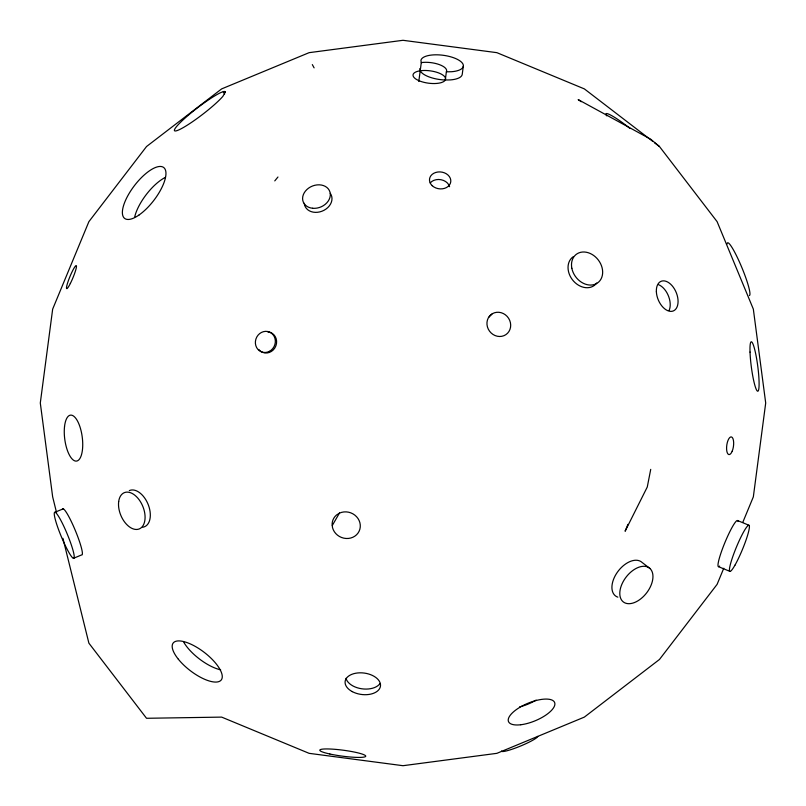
<?xml version="1.0" encoding="UTF-8"?>
<svg xmlns="http://www.w3.org/2000/svg" width="806" height="806" viewBox="0 0 806 806"><rect width="100%" height="100%" fill="white"/><g stroke="black" fill="none" stroke-linecap="round" stroke-linejoin="round"><path stroke-width="1.21" d="M418.798 81.487L421.286 62.606L420.923 60.45A21.389 8.12 7.5 0 1 453.849 57.831A21.389 8.12 7.5 0 1 451.572 71.724L446.363 71.835A16.402 6.226 7.5 0 0 439.381 64.621A16.402 6.226 7.5 0 0 421.286 62.606M463.299 66.223L462.231 74.394A21.389 8.12 7.5 0 1 450.494 79.905L445.285 80.016A16.402 6.226 7.5 0 0 424.016 70.485A16.402 6.226 7.5 0 0 418.606 80.54A16.402 6.226 7.5 0 0 445.285 80.016L446.363 71.835M650.724 469.374L647.268 487.026L625.103 531.235L627.955 524.363M723.778 568.24L717.108 584.35L659.469 659.469L584.35 717.108L496.869 753.338L403 765.7L309.131 753.338L221.65 717.108L146.531 718.287L88.892 643.168L62.928 538.327M742.85 522.197L753.338 496.869L765.7 403L753.338 309.131L717.108 221.65L659.469 146.531L650.724 139.226L578.174 99.591L581.267 101.727M332.274 525.502L339.376 513.19M274.765 180.897L277.959 177.008M488.91 317.09L491.972 314.028M55.06 512.213L63.231 508.838M73.427 558.326A24.956 3.234 67.5 0 0 63.1 524.797A24.956 3.234 67.5 0 0 56.208 522.691A24.956 3.234 67.5 0 0 73.427 558.326L81.587 554.941A24.956 3.234 67.5 0 0 75.149 530.086A24.956 3.234 67.5 0 0 62.515 509.301M445.285 80.016L445.255 80.006A21.389 8.12 7.5 0 1 420.228 70.797L419.845 68.621M737.49 520.515L748.915 525.25M718.489 566.648L729.914 571.383M652.548 141.221L584.35 88.892L496.869 52.662L403 40.3L309.131 52.662L221.65 88.892L146.531 146.531L88.892 221.65L52.662 309.131L40.3 403L52.662 496.869L56.581 512.727M654.522 142.743L659.469 146.531M649.968 568.502A21.389 12.946 -52.5 0 0 621.355 585.559A21.389 12.946 -52.5 0 0 637.808 600.893A21.389 12.946 -52.5 0 0 649.968 568.502L642.09 562.457A21.389 12.946 -52.5 0 0 617.305 572.32A21.389 12.946 -52.5 0 0 617.829 597.155M223.272 91.703L224.612 94.02M312.325 64.601L314.108 67.865M330.279 193.319A14.256 11.274 -22.5 0 1 322.017 211.202A14.256 11.274 -22.5 0 1 304.295 203.314M267.824 331.891A10.69 9.863 -67.5 0 1 275.904 345.814A10.69 9.863 -67.5 0 1 260.63 351.255M259.965 350.711A10.69 9.863 -67.5 0 1 258.766 349.441M380.059 683.468A17.823 10.79 7.5 0 1 361.572 688.757A17.823 10.79 7.5 0 1 346.026 678.309M719.627 566.094A24.956 3.234 -67.5 0 1 724.846 542.72A24.956 3.234 -67.5 0 1 737.974 521.522M658.613 284.72A16.039 9.712 67.5 0 1 669.111 310.441M537.763 736.352A19.606 2.539 -22.5 0 1 519.386 746.517A19.606 2.539 -22.5 0 1 501.493 751.011M727.113 243.916A28.512 3.687 67.5 0 1 740.714 264.862A28.512 3.687 67.5 0 1 749.358 295.53M606.777 115.873A23.173 3.002 37.5 0 1 611.24 115.389A23.173 3.002 37.5 0 1 630 128.476M430.203 182.932A10.69 8.453 7.5 0 1 441.073 179.728A10.69 8.453 7.5 0 1 449.577 186.71M536.131 700.102A24.956 9.481 -22.5 0 1 519.588 706.912M596.712 283.017A17.823 14.095 52.5 0 1 573.529 281.093A17.823 14.095 52.5 0 1 573.157 256.761M129.313 490.602A19.606 11.868 67.5 0 1 148.485 505.312A19.606 11.868 67.5 0 1 142.753 527.225M134.743 216.784A32.079 12.191 -52.5 0 1 165.321 177.401M220.622 669.816A30.296 11.506 37.5 0 1 183.758 642.201M225.468 91.763L222.909 96.317A32.079 4.151 -37.5 0 1 184.866 126.653A32.079 4.151 -37.5 0 1 182.227 120.668A32.079 4.151 -37.5 0 1 221.187 92.408L224.149 91.41L225.468 91.763M490.068 315.499L488.285 317.947A12.473 11.516 52.5 0 0 497.262 336.233A12.473 11.516 52.5 0 0 510.42 322.682A12.473 11.516 52.5 0 0 492.446 313.665L490.068 315.499M339.467 513.14L336.495 515.024A14.256 13.158 22.5 0 0 332.112 524.091L332.505 527.567A14.256 13.158 22.5 0 0 350.701 538.035A14.256 13.158 22.5 0 0 359.133 520.555A14.256 13.158 22.5 0 0 339.467 513.14M139.075 214.97A32.079 12.191 -52.5 0 0 165.059 169.149A32.079 12.191 -52.5 0 0 128.356 194.77A32.079 12.191 -52.5 0 0 139.075 214.97M70.323 283.521A12.473 1.612 -67.5 0 0 76.268 265.597A12.473 1.612 -67.5 0 0 67.835 282.231A12.473 1.612 -67.5 0 0 70.323 283.521M64.53 426.555A23.173 8.806 82.5 0 0 76.056 461.113A23.173 8.806 82.5 0 0 79.905 426.666A23.173 8.806 82.5 0 0 64.53 426.555M269.285 351.396A10.69 9.863 -67.5 0 0 271.35 333.11A10.69 9.863 -67.5 0 0 255.442 341.26A10.69 9.863 -67.5 0 0 269.285 351.396M352.293 691.629A17.823 10.79 7.5 0 0 380.422 686.43A17.823 10.79 7.5 0 0 355.708 673.232A17.823 10.79 7.5 0 0 352.293 691.629M312.597 208.26A14.256 11.274 -22.5 0 0 329.926 191.929A14.256 11.274 -22.5 0 0 306.864 189.551A14.256 11.274 -22.5 0 0 312.597 208.26M734.921 565.238A24.956 3.234 -67.5 0 0 749.399 526.258A24.956 3.234 -67.5 0 0 733.923 553.45A24.956 3.234 -67.5 0 0 734.921 565.238M732.201 451.189A8.916 3.385 -82.5 0 0 731.586 436.983A8.916 3.385 -82.5 0 0 726.589 449.043A8.916 3.385 -82.5 0 0 732.201 451.189M656.366 291.802A16.039 9.712 67.5 0 0 673.272 310.965A16.039 9.712 67.5 0 0 671.992 285.586A16.039 9.712 67.5 0 0 656.366 291.802M750.023 352.081A24.956 3.234 82.5 0 0 757.408 391.112A24.956 3.234 82.5 0 0 756.179 356.262A24.956 3.234 82.5 0 0 750.023 352.081M571.847 268.317A17.823 14.095 52.5 0 0 597.538 282.956A17.823 14.095 52.5 0 0 591.846 254.303A17.823 14.095 52.5 0 0 571.847 268.317M520.797 724.745A24.956 9.481 -22.5 0 0 554.871 703.507A24.956 9.481 -22.5 0 0 518.993 707.829A24.956 9.481 -22.5 0 0 520.797 724.745M432.238 185.712A10.69 8.453 7.5 0 0 450.292 183.516A10.69 8.453 7.5 0 0 437.91 172A10.69 8.453 7.5 0 0 432.238 185.712M118.684 501.523A19.606 11.868 67.5 0 0 136.446 529.471A19.606 11.868 67.5 0 0 140.244 501.392A19.606 11.868 67.5 0 0 118.684 501.523M178.328 659.187A30.296 11.506 37.5 0 0 220.904 680.355A30.296 11.506 37.5 0 0 192.463 644.931A30.296 11.506 37.5 0 0 178.328 659.187M329.876 754.013A23.173 3.002 7.5 0 0 365.682 756.36A23.173 3.002 7.5 0 0 332.747 749.157A23.173 3.002 7.5 0 0 329.876 754.013"/></g></svg>
